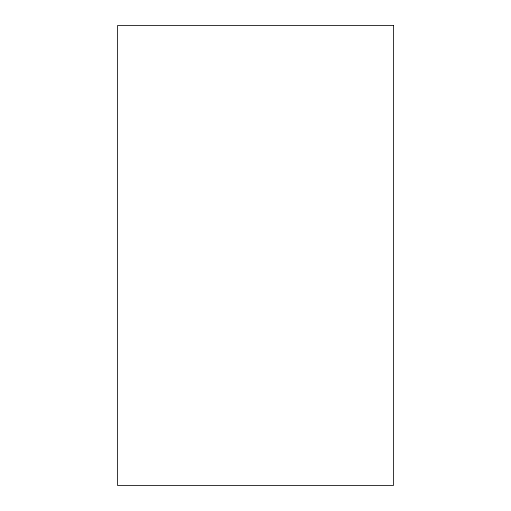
<?xml version="1.0" encoding="UTF-8"?>
<svg xmlns="http://www.w3.org/2000/svg" width="511" height="511" viewBox="0 0 511 511"><rect width="100%" height="100%" fill="white"/><g stroke="black" fill="none" stroke-linecap="round" stroke-linejoin="round"><path stroke-width="0.77" d="M393.47 25.55L117.53 25.55L117.53 485.45L393.47 485.45L393.47 25.55"/></g></svg>
